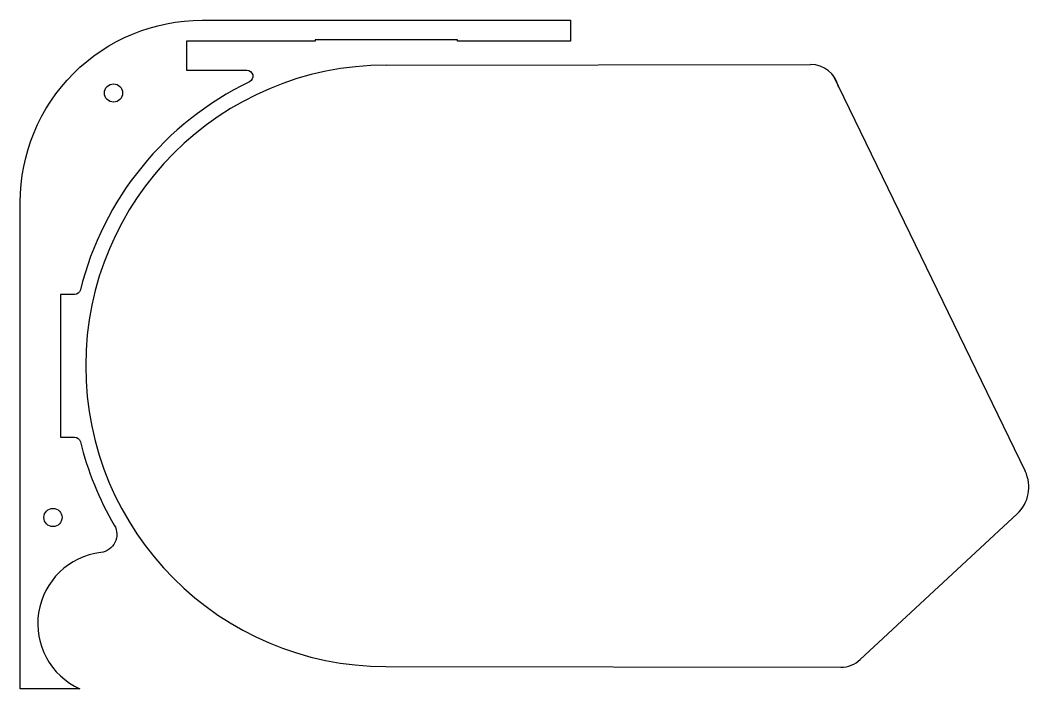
# Model space of a CAD drawing. Header units: millimetres. Extents: x -60 to 106, y -61 to 49.
import ezdxf

# ---------------------------------------------------------------- set-up
doc = ezdxf.new("R2010")
doc.units = ezdxf.units.MM
doc.layers.get('0').update_dxf_attribs({"linetype": 'CONTINUOUS'})

msp = doc.modelspace()

# ---------------------------------------------------------------- linework, layer by layer
for p, q in [((0, 41.59), (69.99, 41.7)), ((73.64, 39.98), (105.4, -25.38)), ((104.08, -32.4), (78.2, -56.43)), ((-0.06, -57.59), (75, -57.69))]:
    msp.add_line(p, q)
msp.add_lwpolyline([(30.4, 49), (30.4, 45.55), (11.75, 45.55), (11.75, 45.75), (-11.75, 45.75), (-11.75, 45.55), (-32.99, 45.55), (-32.99, 40.74), (-23.01, 40.74, -0.797344), (-22.58, 38.84, 0.223287), (-50.47, 4.51, -0.344718), (-51.44, 3.75), (-53.75, 3.75), (-53.75, -19.75), (-51.44, -19.75, -0.344718), (-50.47, -20.51, 0.071886), (-44.87, -34.29, -0.540467), (-47.1, -38.78, 0.759653), (-50.56, -61.25, 0.000084), (-50.55, -61.26), (-60.4, -61.26), (-60.4, -61.25), (-60.4, 19, -0.414214), (-30.4, 49)], format="xyb", close=True)
for centre in [(-45, 37), (-55, -33)]:
    msp.add_circle(centre, 1.5)
for centre, radius, start, end in [((70, 37), 4.7, 12.5621, 90.087), ((0, -8), 49.59, 90, 269.9288), ((100, -28), 6, -47.1192, 25.9174), ((75, -52.99), 4.7, 269.9288, 312.8808)]:
    msp.add_arc(centre, radius, start, end)

doc.saveas('drawing.dxf')
